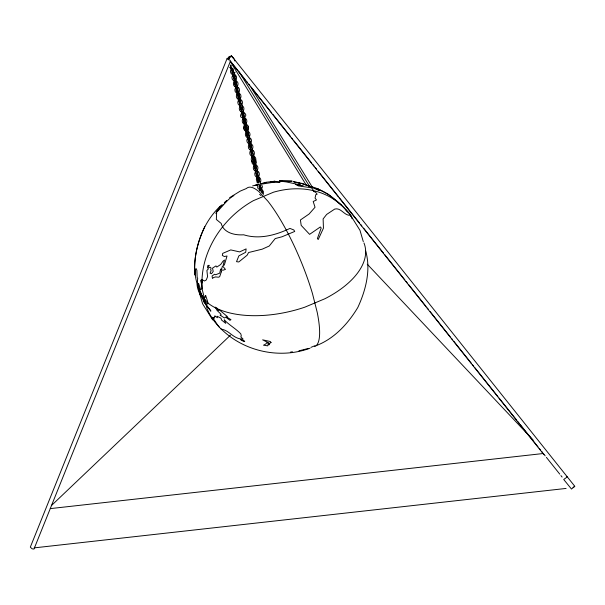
<?xml version="1.0" encoding="UTF-8"?>
<svg xmlns="http://www.w3.org/2000/svg" width="605" height="605" viewBox="0 0 605 605"><rect width="100%" height="100%" fill="white"/><g stroke="black" fill="none" stroke-linecap="round" stroke-linejoin="round"><path stroke-width="0.91" d="M194.5 273.921C193.812 248.474 202.35 222.322 221.566 204.966M195.128 269.898L195.105 273.437M228.962 58.594L228.032 58.299C229.348 53.762 234.596 57.679 234.77 60.946M233.545 76.442L233.674 79.073L234.528 79.24M234.77 83.067C238.559 84.904 234.846 78.105 234.899 76.472M238.96 101.353C242.492 104.559 239.935 96.876 239.474 96.112M242.552 113.49C240.079 117.34 246.069 117.158 243.512 113.369M245.244 126.747C248.859 127.761 244.912 121.484 245.161 119.903M247.989 139.551C251.854 142.455 248.534 134.855 248.322 133.281M251.899 160.575C251.438 162.39 252.557 165.475 254.879 164.5M260.074 182.317C258.592 180.192 260.097 174.679 256.49 174.49M262.434 193.539L262.457 193.078M233.832 76.495L232.486 72.797M234.884 84.844C237.561 81.282 239.512 93.692 235.821 88.549M236.812 88.874L235.421 85.26M242.219 115.865C244.601 112.439 247.074 123.912 243.361 119.964M250.16 145.858L249.094 142.137M251.249 154.063C253.586 150.516 256.104 162.178 252.391 158.162M253.313 162.548L253.382 163.494M259.152 187.512C260.831 184.827 263.538 191.596 261.61 192.632M231.98 72.29C234.226 69.325 236.842 79.701 233.311 76.865M237.848 97.11L238.506 96.422L239.603 97.118M243.482 116.1L242.915 116.326M243.717 121.923L244.375 121.242L245.471 121.938M246.878 135.301L247.536 134.62L248.632 135.316M257.715 181.16L258.373 180.471L259.477 181.167M228.017 58.299L227.155 58.367L30.31 547.162L32.163 548.833L33.971 549.06L230.445 61.158L245.176 79.633M227.155 58.367L228.062 59.555L230.331 60.394M229.257 58.632L229.817 57.256M204.792 226.671C196.769 243.966 191.505 264.445 196.958 283.216A86.265 45.163 -14.2 0 0 200.27 294.537L209.103 303.982A86.265 45.163 -14.2 0 0 304.754 307.204L324.93 298.734A86.265 45.163 -14.2 0 0 363.953 242.93M238.06 91.113L237.644 88.549M242.461 109.732L242.295 108.038M244.216 126.626L243.944 128.23M251.491 147.93L251.325 146.138M252.958 154.131L252.905 152.921M254.531 160.098L253.192 160.907M257.927 175.17L257.594 172.675M263.462 194.417L263.334 191.157L261.738 189.826M233.5 78.287L234.271 77.811L235.201 78.506M239.368 103.1C241.887 101.012 243.996 110.541 240.639 107.887M244.148 119.896L242.847 116.311M248.398 141.298C250.878 139.074 253.041 148.822 249.668 146.085M253.17 158.094L252.028 154.547M254.834 168.538C257.594 166.246 259.318 176.826 255.9 172.992M261.08 191.543L259.779 187.951M226.436 200.905L226.633 200.542L224.281 202.826L225.937 201.51M228.259 58.413L231.526 55.819L228.259 58.413L228.985 59.32M231.526 55.819L574.75 486.238L571.491 489.052L563.724 479.478L566.068 477.791M236.434 85.131L236.426 83.218M238.862 92.21C240.102 90.75 239.565 87.491 237.47 87.158M240.835 103.742L240.76 101.292M241.788 104.612C243.021 103.168 242.514 99.991 240.48 99.575M247.891 130.4C249.29 128.593 248.504 124.214 245.759 124.403M249.865 141.941L249.789 139.483M250.818 142.81C252.043 141.366 251.544 138.19 249.51 137.774M254.834 162.979L254.834 161.066M255.794 163.849L256.444 162.306L255.461 159.236M258.728 176.259C259.961 174.815 259.432 171.638 257.42 171.223M260.195 182.46C261.436 181.001 260.906 177.741 258.804 177.416M260.702 187.8L260.634 185.342M566.764 477.133L567.097 476.642L566.439 476.982M240.911 109.165C243.467 107.486 245.388 116.742 242.106 114.095M249.941 147.363C252.542 145.805 254.387 154.88 251.135 152.286M257.435 175.359L256.913 175.563M259.81 185.175L259.537 185.478L259.371 184.646M51.334 505.644L230.505 335.147M220.833 206.585L219.57 207.749L223.132 204.52M233.296 72.903L233.613 71.292M234.029 73.969L235.103 72.048M235.496 80.178C237.311 78.93 236.805 75.126 234.536 74.748M236.963 86.379C238.93 85.071 238.143 80.669 235.489 80.972M236.684 88.67C235.632 89.653 236.305 92.308 237.455 91.65M239.898 98.789C241.864 97.481 241.077 93.079 238.423 93.382M242.832 111.199C244.624 109.966 244.148 106.253 241.947 105.784M244.019 119.692C242.938 120.592 243.603 123.307 244.791 122.671M245.766 123.609C247.558 122.369 247.082 118.663 244.881 118.194M247.233 129.81L248.216 128.479L248.262 127.383M248.927 136.987C250.742 135.739 250.236 131.935 247.967 131.557M250.115 145.48L249.593 146.365L250.258 148.497M251.862 149.39C253.677 148.149 253.162 144.345 250.893 143.967M253.329 155.598C255.28 154.298 254.508 149.889 251.854 150.191M256.83 170.429C258.796 169.135 258.01 164.711 255.355 165.029M255.612 169.362C256.762 170.156 255.159 176.04 257.329 175.7M259.787 190.643L261.224 189.841M230.755 65.612L231.337 65.401M236.623 90.432L237.039 90.213M245.653 128.631C247.989 127.549 250.024 135.565 246.938 133.924M229.658 197.638L240.223 191.112L246.416 188.51A86.265 20.381 67.2 0 1 259.023 191.709L267.856 201.162A86.265 20.381 67.2 0 1 312.49 293.667L317.194 312.271A86.265 20.381 67.2 0 1 314.676 346.62M232.607 70.104L232.335 70.407L230.981 66.588M237.508 91.385C236.101 90.531 238.309 95.393 238.635 94.879M239.943 101.126L239.671 101.428L238.597 97.738M242.877 113.536L242.605 113.838L241.448 110.125M248.973 139.324L248.7 139.626L247.543 135.913M251.907 151.734L251.635 152.036L250.319 148.217M254.448 163.032L253.979 163.153M232.04 68.713C229.234 69.681 230.422 75.451 233.545 74.241M232.524 69.923L231.768 70.944L232.252 72.955M234.967 81.123C232.169 82.083 233.356 87.861 236.472 86.651M237.901 93.533C235.103 94.493 236.29 100.271 239.406 99.061M239.368 99.742C236.57 100.702 237.757 106.472 240.873 105.262M239.852 100.944L239.096 101.89L239.762 104.098M240.835 105.943C238.037 106.904 239.225 112.681 242.34 111.471M242.302 112.144C235.239 121.56 252.376 116.825 242.824 111.993M245.237 124.554C242.318 125.727 243.588 132.2 246.969 131.051M245.948 126.732L245.214 127.973M246.931 131.731C244.133 132.692 245.32 138.469 248.436 137.259M248.398 137.932C245.305 138.999 247.188 145.389 250.394 143.188M248.882 139.142L248.126 140.088L248.927 142.334M251.332 150.343C248.534 151.303 249.721 157.081 252.837 155.871M251.816 151.553L251.06 152.498L251.551 154.577M253.283 157.754L252.527 158.699L253.102 160.854M252.882 159.244L253.374 158.971M254.841 165.18C252.043 166.141 253.223 171.911 256.346 170.701M258.259 178.793C256.83 179.345 257.601 182.226 258.547 181.976M310.902 347.391L315.039 345.652M316.188 345.644C334.24 338.77 348.056 323.728 357.812 307.484C365.836 290.188 371.099 269.709 365.647 250.946M232.078 68.04L230.475 68.078L229.628 67.329M234.022 74.77C230.656 75.149 231.647 81.713 235.005 80.45M235.7 82.257C233.916 82.658 234.793 85.842 235.738 85.517M236.956 87.18C233.59 87.559 234.581 94.123 237.939 92.86M238.635 94.667L237.629 95.681L238.43 97.934M244.291 118.202C240.926 118.58 241.909 125.144 245.275 123.881M245.97 125.689L244.965 126.71L245.683 129.765M246.742 130.083L245.146 130.128L244.11 128.925M247.664 132.866C245.872 133.266 246.757 136.443 247.702 136.125M250.387 143.99C247.021 144.368 248.005 150.932 251.37 149.669M253.321 156.4C250.629 156.831 250.651 160.938 252.709 162.117M254.395 163.289L253.586 163.221L253.306 162.185M255.575 166.314C253.782 166.708 254.667 169.892 255.612 169.566M256.822 171.23C253.457 171.608 254.448 178.172 257.813 176.91M258.29 177.431L256.301 179.193L257.269 182.907M260.43 183.769L265.504 182.937M234.438 79.058C234.029 78.839 235.02 83.399 235.7 82.469M245.97 125.9L245.532 126.248L244.307 122.535M255.575 166.519L255.136 166.867L253.911 163.131M258.585 178.906L258.07 179.277L256.845 175.563M258.706 181.727L258.184 181.666L259 183.149M252.61 185.909L258.849 184.268M260.626 183.799L265.981 182.385M260.687 184.306L272.447 182.43L280.085 182.113L275.933 181.553L270.352 182.128L274.723 181.228L276.553 181.636M309.994 348.246C279.661 359.355 243.777 351.513 220.916 328.734M298.893 350.847L308.421 348.435M258.206 184.964L254.955 185.463L258.532 184.472L257.806 184.51M574.75 486.307L573.064 487.653M233.916 195.589C228.282 198.417 222.118 206.812 217.021 211.863L220.167 206.766L217.059 210.835L215.909 213.406L216.635 212.756L216.34 219.471L221.211 223.464A34.908 20.57 -24.3 0 0 243.694 234.8C259.303 239.678 275.638 235.201 289.939 228.425L293.811 229.938L294.718 231.443L282.021 236.774L275.207 238.574L269.255 246.008L262.215 249.169L248.579 252.527L247.12 255.242L238.756 261.973L236.517 261.67L238.869 255.877L245.675 252.293L246.144 248.889L239.633 251.899L230.747 249.918L222.693 253.389L222.315 255.439L224.296 256.497L227.026 256.021L224.342 265.013L223.071 265.618L224.531 260.014L223.109 261.08L220.666 264.514L216.779 267.085L215.97 265.905L212.529 268.121L213.202 271.426L211.523 273.717L210.079 273.18L211.153 270.526L210.623 269.709L211.107 268.144L210.321 267.236L208.725 267.66L208.619 266.374L209.33 265.353L207.886 265.429L207.454 267.463L208.4 268.915L206.895 270.435L207.576 276.689L206.252 279.971L204.513 280.985L202.645 279.994L202.342 283.049L201.737 282.399L202.01 279.351L200.588 280.448L201.775 284.743L201.957 288.63L200.648 289.704L198.531 283.329L198.047 285.507L202.146 295.921C198.788 290.604 196.875 284.418 197.684 278.103L197.177 277.68L196.89 270.314L196.126 268.612L194.916 269.807L194.666 274.504L195.256 275.245M280.168 181.107L292.026 181.099M290.612 352.057L292.465 351.808M282.437 180.774L279.608 181.137L286.195 181.893L297.524 184.328L300.413 184.555L299.649 183.459L302.923 183.519L303.249 185.183L301.358 185.697L295.399 184.291L298.378 185.894L311.378 187.784L312.74 189.244L313.541 191.475L315.371 192.057L316.808 193.6L317.035 194.364L315.848 194.538L315.054 198.077L316.468 199.937L313.201 201.503L315.031 207.265L309.079 214.019L300.428 219.963L301.184 225.378L309.609 234.347L320.325 226.958L321.195 227.987L317.391 238.544L318.222 239.52L323.448 228.153L323.123 218.942L326.647 214.435L334.762 209.043C340.736 207.485 343.663 214.639 349.183 215.312L349.622 214.435L351.134 215.962L352.08 218.76M265.958 182.279L274.723 181.228M50.245 508.616L543.32 453.508L545.211 455.89M566.098 488.432L34.447 547.85A2.367 1.27 -13.3 0 0 34.251 547.222M232.554 68.562L233.069 68.546M241.819 107.07C239.739 107.115 240.601 110.685 241.607 110.337M253.888 158.82L254.402 158.805M231.632 70.331L233.099 71.314L233.538 69.726M237.5 95.144C240.609 98.199 239.406 91.015 237.379 90.266M247.831 133.077L247.233 133.418L246.076 129.81M254.841 167.373C257.836 168.515 255.817 162.987 254.463 161.951M257.579 179.534L258.509 180.222L259.265 179.572M259.333 186.09L260.301 186.385L260.815 185.296M279.419 180.782L292.011 181.205M234.4 76.041L234.793 76.2M253.828 156.377C256.77 156.884 256.52 162.601 253.192 162.238M299.256 183.005L293.357 181.394L294.128 182.286C303.218 182.218 310.97 187.384 319.206 190.484L315.742 188.246L318.563 189.229M297.395 182.718L299.074 183.103M244.67 119.472L245.063 119.631M253.699 157.663L254.554 159.629M259.848 188.2L258.963 185.939M261.095 195.68L259.583 194.364M307.642 185.584L308.883 185.924L308.368 185.909C325.324 189.471 338.83 201.51 350.008 214.155M304.686 184.646L307.03 185.417M317.111 188.624L328.114 194.167L341.689 205.42M230.966 66.868L230.323 64.954M233.144 69.885L233.53 70.702M246.575 126.695L246.855 127.08M254.66 160.249L253.624 160.31L253.124 161.414M241.932 107.395L241.138 107.629L239.822 103.818M247.09 128.192L246.696 126.649M262.328 192.655L262.101 191.543M367.288 264.219L533.013 439.88M345.803 209.822L349.917 214.223L359.983 230.323L363.295 241.645M246.356 81.108L247.536 82.59M248.715 84.065L249.895 85.539M251.067 87.022L271.69 112.878M272.87 114.36L290.544 136.526M291.723 138L292.903 139.483M294.083 140.957L311.757 163.123M312.936 164.605L314.116 166.08M315.296 167.562L316.476 169.037M318.238 171.253L338.271 196.375M339.45 197.85L359.483 222.973M360.663 224.455L361.843 225.93M363.605 228.145L383.638 253.268M384.818 254.75L404.851 279.873M406.031 281.348L407.21 282.822M408.39 284.305L426.064 306.47M427.243 307.945L428.423 309.427M430.185 311.643L450.218 336.766M451.398 338.24L452.578 339.723M453.758 341.197L471.431 363.363M472.611 364.845L473.791 366.32M474.97 367.795L497.945 396.615M499.125 398.09L516.799 420.256M517.978 421.738L519.158 423.213M520.338 424.695L538.011 446.861M539.191 448.335L540.371 449.817M541.551 451.292L542.73 452.767M546.375 457.35L559.761 474.131M560.926 475.59L562.09 477.05M230.255 61.294L543.94 454.665M349.607 214.026L350.945 216.522M212.688 319.932L202.622 303.831L199.31 292.51M251.536 88.232L312.195 186.937M239.202 71.927L309.223 185.879M230.233 61.347L306.349 185.221M232.305 56.931L232.645 57.793M248.095 126.687L248.073 126.286M261.988 185.455C264.347 189.123 256.656 191.482 257.677 185.985M231.428 69.938L230.77 67.836M232.895 76.139L232.237 74.044M234.354 82.348L233.704 80.246M237.289 94.751L236.631 92.656M238.756 100.959L237.909 98.055M241.69 113.369L241.032 111.267M243.157 119.571L242.499 117.476M246.318 132.949L245.66 130.854M247.785 139.158L247.127 137.055M250.72 151.56L250.062 149.465M252.187 157.769L251.529 155.674M255.696 172.599L255.038 170.504M257.163 178.808L256.505 176.705M245.35 128.532L246.258 128.873L246.991 127.64M235.64 88.126L235.171 86.454M240.034 106.737L239.565 105.066M244.435 125.348L243.966 123.677M249.063 144.935L248.595 143.264M254.04 165.974L253.571 164.303M259.908 190.787L259.439 189.115M239.293 95.083L239.398 95.522M256.301 167.267L256.618 168.477M257.775 182.105L257.972 182.914M347.557 211.947A86.265 70.611 -43.1 0 0 273.528 192.201L253.351 200.671A86.265 70.611 -43.1 0 0 202.335 289.961L207.039 308.558A86.265 70.611 -43.1 0 0 219.29 327.033M221.332 271.811L219.675 276.704L218.481 277.203L215.637 276.931L213.565 277.506L212.468 278.481L212.075 275.986L214.571 274.254L215.637 274.746L219.713 273.173L220.545 269.331L221.899 268.355L222.179 266.692L222.844 266.291L225.453 269.399L222.821 270.291L221.256 269.52L221.332 271.811M214.911 316.022L214.359 318.23L212.748 317.247L213.119 318.298L218.526 326.345L221.203 329.12C228.705 330.126 232.562 337.575 240.215 338.861L243.059 339.019L240.782 336.872L241.304 335.919L240.79 333.847C235.784 328.591 229.166 325.066 224.228 319.833L225.786 323.395L221.513 319.992L220.999 318.207L217.112 316.241L217.445 317.738L214.911 316.022M205.662 295.527L205.057 297.592L203.56 296.873L205.292 301.812L207.742 304.103L207.598 301.298L205.662 295.527M268.098 344.699L267.697 345.826L263.493 345.213L265.935 343.905L266.51 342.884L268.923 343.436L269.596 344.668L268.098 344.699M227.079 316.339L226.807 317.043L230.974 319.705L229.923 320.295L225.657 317.088L224.561 318.018L220.084 315.182L221.037 314.978L220.802 314.025L217.082 310.456L215.191 307.106L217.089 308.232L218.36 310.592L219.237 309.76L227.079 316.339M271.017 342.506L269.724 343.436L262.646 339.844L270.299 341.507L271.017 342.506M244.685 341.341L243.868 341.568L240.276 339.458L243.452 340.282L244.685 341.341M203.938 301.494L199.93 293.644L198.183 287.08C198.758 292.404 203.484 296.284 203.938 301.494M210.631 310.463L203.983 301.955L210.82 311.212L210.631 310.463"/></g></svg>
